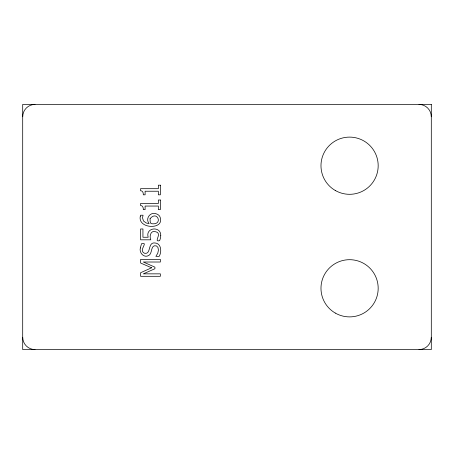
<?xml version="1.0" encoding="UTF-8"?>
<svg xmlns="http://www.w3.org/2000/svg" width="454" height="454" viewBox="0 0 454 454"><rect width="100%" height="100%" fill="white"/><g stroke="black" fill="none" stroke-linecap="round" stroke-linejoin="round"><path stroke-width="0.68" d="M431.3 337.254A12.326 12.326 0 0 1 418.974 349.58M418.974 104.42A12.326 12.326 0 0 1 431.3 116.746M22.7 116.746A12.326 12.326 0 0 1 35.026 104.42M35.026 349.58A12.326 12.326 0 0 1 22.7 337.254M140.343 247.969C138.981 252.759 144.02 258.36 148.764 255.477C152.765 253.338 150.297 244.246 156.482 245.949L157.93 247.407L158.44 250.069L157.771 253.241L155.887 256.368L159.172 256.368C161.925 251.891 161.386 243.128 154.729 242.941C147.454 242.152 151.432 254.938 144.366 253.207C138.107 250.313 149.111 241.596 141.529 243.707L140.343 247.969M140.309 216.229C137.369 229.435 166.204 230.11 159.712 216.308A6.277 6.277 0 0 0 156.761 214.016C150.802 211.019 144.809 218.505 149.122 223.601L146.256 223.01L143.458 220.984L142.522 217.824L143.055 215.224L140.524 215.224L140.309 216.229M160.761 235.45L160.449 238.242L159.638 240.62C152.919 242.567 162.736 233.492 155.898 231.812C150.768 229.798 149.128 236.108 150.779 239.814L140.615 239.814L140.615 228.981L142.936 228.981L142.936 237.255L148.186 237.255C145.104 227.346 160.971 225.797 160.761 235.45M150.053 218.732L150.2 221.875L151.006 223.601C163.786 225.939 157.419 209.589 150.053 218.732M151.602 267.792L140.615 272.723L140.615 276.304L160.353 276.304L160.353 273.847L143.345 273.847L154.916 268.745L154.916 267.156L143.345 262.015L160.353 262.015L160.353 259.387L140.615 259.387L140.615 263.036L151.602 267.792M431.3 104.42L22.7 104.42L22.7 349.58L431.3 349.58L431.3 104.42M160.353 185.187L158.338 185.187L158.338 188.688L140.547 188.688L140.547 190.742C142.783 190.652 143.413 193.018 143.305 194.811L145.11 194.811L145.11 191.23L158.338 191.23L158.338 194.811L160.353 194.811L160.353 185.187M160.353 200.01L158.338 200.01L158.338 203.506L140.547 203.506L140.547 205.56C142.783 205.469 143.413 207.841 143.305 209.629L145.11 209.629L145.11 206.054L158.338 206.054L158.338 209.629L160.353 209.629L160.353 200.01M335.279 313.061A28.602 28.602 0 0 0 378.182 288.29A28.602 28.602 0 0 0 335.279 263.519A28.602 28.602 0 0 0 335.279 313.061M335.279 190.481A28.602 28.602 0 0 0 378.182 165.71A28.602 28.602 0 0 0 335.279 140.939A28.602 28.602 0 0 0 335.279 190.481"/></g></svg>
